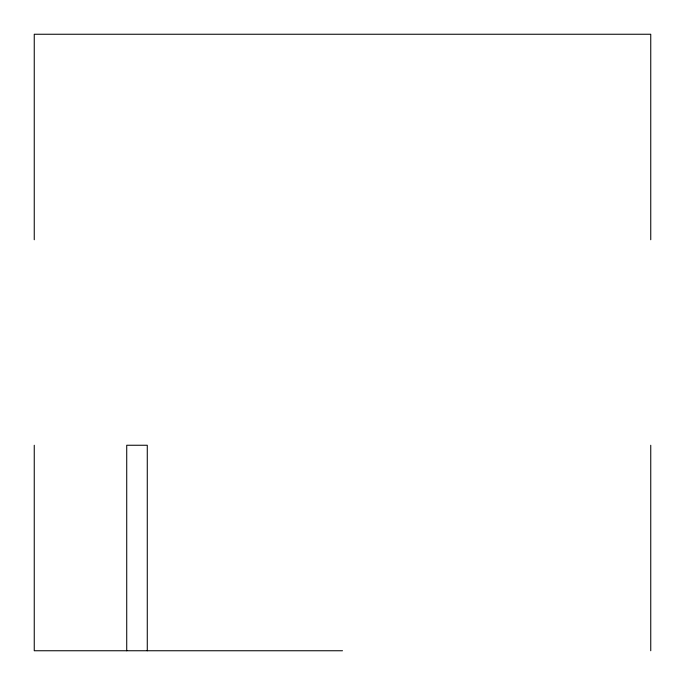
<?xml version="1.0" encoding="UTF-8"?>
<svg xmlns="http://www.w3.org/2000/svg" width="685" height="685" viewBox="0 0 685 685"><rect width="100%" height="100%" fill="white"/><g stroke="black" fill="none" stroke-linecap="round" stroke-linejoin="round"><path stroke-width="1.03" d="M342.5 650.75L34.25 650.75L34.25 445.25M650.75 239.75L650.75 34.25L34.25 34.25L34.25 239.75M650.75 445.25L650.75 650.75M147.275 650.75L147.275 445.25L126.725 445.25L126.725 650.75"/></g></svg>
